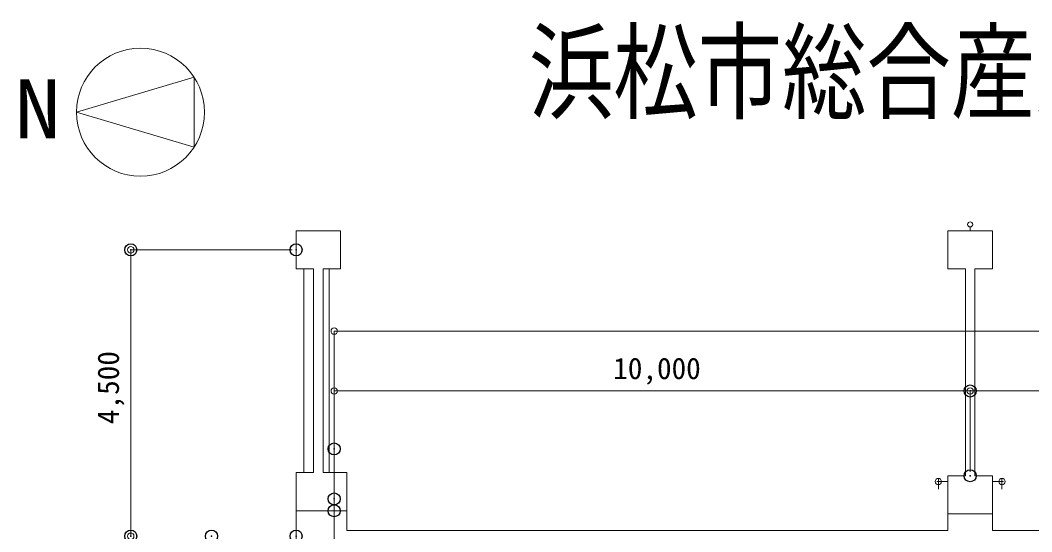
# Model space of a CAD drawing. Units: millimetres, scale not verified. Extents: x -20008 to 44171, y -23185 to 24570.
# Drawn here: x -18957 to -3050, y 16533 to 24570 of the extents above; entities that cross this region are included whole.
import ezdxf
from ezdxf.enums import TextEntityAlignment as Align

# ---------------------------------------------------------------- set-up
doc = ezdxf.new("R2010")
doc.units = ezdxf.units.MM
doc.header["$LTSCALE"] = 380
doc.header["$PDMODE"] = 32
doc.header["$PDSIZE"] = 190
doc.linetypes.add('USER2', pattern=[0.846667, 0.423333, -0.423333])
doc.layers.add('0-4_3-4', color=3, linetype='Continuous')
doc.layers.add('1-F_Defpoints', color=5, linetype='Continuous')
for name, color, linetype, lineweight in [('1-0_1-6', 8, 'Continuous', 18), ('1-2_1-4', 8, 'Continuous', 18), ('1-7_0-B', 8, 'Continuous', 18), ('1-8_0-A', 8, 'Continuous', 18), ('1-B_0-2', 8, 'Continuous', 18), ('1-E_0', 1, 'Continuous', 18), ('2-4_1-7', 8, 'Continuous', 18), ('2-C_2-E', 8, 'USER2', 18), ('3-0_KUTAI', 1, 'Continuous', 18)]:
    doc.layers.add(name, color=color, linetype=linetype, lineweight=lineweight)
doc.styles.add('ＭＳ ゴシック', font='')
doc.styles.get('ＭＳ ゴシック').set_extended_font_data('MS Gothic')

# ---------------------------------------------------------------- blocks, each defined once
blk = doc.blocks.new('_Origin')
at = {"layer": '1-E_0'}
blk.add_line((0, 0), (-380, 0), dxfattribs=at)
blk.add_circle((0, 0), 190, dxfattribs=at)

msp = doc.modelspace()

# ---------------------------------------------------------------- linework, layer by layer
at = {"layer": '1-0_1-6'}
for p, q in [((-4469.6, 17321.1), (-4369.6, 17321.1)), ((-3569.6, 17321.1), (-3669.6, 17321.1))]:
    msp.add_line(p, q, dxfattribs=at)
for centre in [(-4519.6, 17321.1), (-3519.6, 17321.1)]:
    msp.add_circle(centre, 50, dxfattribs=at)
at = {"layer": '1-2_1-4'}
for p, q in [((-14619.6, 20662.7), (-14619.6, 21262.7)), ((-14619.6, 20662.7), (-14344.6, 20662.7)), ((-14344.6, 17462.7), (-14344.6, 20662.7)), ((-14194.6, 17462.7), (-14194.6, 20662.7)), ((-14194.6, 20662.7), (-13919.6, 20662.7)), ((-4369.6, 20662.7), (-4094.6, 20662.7)), ((-4094.6, 17412.7), (-4094.6, 20662.7)), ((-3944.6, 17412.7), (-3944.6, 20662.7)), ((-3944.6, 20662.7), (-3669.6, 20662.7)), ((-14619.6, 16862.7), (-14619.6, 17462.7)), ((-14344.6, 17462.7), (-14619.6, 17462.7)), ((-4369.6, 16812.7), (-4369.6, 17412.7)), ((-4094.6, 17412.7), (-4369.6, 17412.7)), ((-3669.6, 17412.7), (-3944.6, 17412.7)), ((-3669.6, 16812.7), (-3669.6, 17412.7)), ((-14619.6, 16862.7), (-13819.6, 16862.7)), ((-3669.6, 16812.7), (-4369.6, 16812.7))]:
    msp.add_line(p, q, dxfattribs=at)
for points in [[(-13919.6, 20662.7), (-13919.6, 21262.7), (-14619.6, 21262.7)], [(-3669.6, 20662.7), (-3669.6, 21262.7), (-4369.6, 21262.7), (-4369.6, 20662.7)], [(-13819.6, 16862.7), (-13819.6, 17462.7), (-14194.6, 17462.7)]]:
    msp.add_lwpolyline(points, dxfattribs=at)
at = {"layer": '1-7_0-B', "color": 3}
msp.add_line((-18072.2, 23125.4), (-16223.5, 23675.2), dxfattribs=at)
msp.add_lwpolyline([(-18072.2, 23125.4), (-16223.5, 22575.5), (-16223.5, 23675.2)], dxfattribs=at)
msp.add_circle((-17066.1, 23125.4), 1006.1, dxfattribs=at)
at = {"layer": '1-8_0-A'}
msp.add_line((-4019.6, 21322.7), (-4019.6, 21262.7), dxfattribs=at)
msp.add_circle((-4019.6, 21362.7), 40, dxfattribs=at)
at = {"layer": '1-B_0-2'}
for p, q in [((-13819.6, 16552.7), (-13819.6, 16862.7)), ((-3669.6, 16812.7), (-4369.6, 16812.7)), ((-4369.6, 16812.7), (-4369.6, 16552.7)), ((-3669.6, 16552.7), (-3669.6, 16812.7)), ((-4369.6, 16552.7), (-13819.6, 16552.7)), ((-3669.6, 16552.7), (5630.4, 16552.7))]:
    msp.add_line(p, q, dxfattribs=at)
msp.add_lwpolyline([(-13819.6, 16862.7), (-14619.6, 16862.7), (-14619.6, 16062.7)], dxfattribs=at)
at = {"layer": '1-F_Defpoints'}
for p in [(-17219.4, 20962.7), (-14619.6, 20962.7), (-4019.6, 18745.2), (-14019.6, 17834), (-4019.6, 17412.7), (-14019.6, 17048.2), (-14019.6, 16862.7), (-17219.4, 16462.7), (-15949.5, 16462.7), (-14619.6, 16462.7)]:
    msp.add_point(p, dxfattribs=at)
at = {"layer": '2-4_1-7'}
for p, q in [((-14499.6, 17462.7), (-14499.6, 20662.7)), ((-14099.6, 17462.7), (-14099.6, 20662.7))]:
    msp.add_line(p, q, dxfattribs=at)
at = {"layer": '2-C_2-E'}
for p, q in [((-4519.6, 17203), (-4519.6, 17452.4)), ((-3519.6, 17203), (-3519.6, 17452.4)), ((-4383.5, 17321.1), (-4667, 17321.1)), ((-3655.7, 17321.1), (-3372.2, 17321.1))]:
    msp.add_line(p, q, dxfattribs=at)
at = {"layer": '3-0_KUTAI'}
for p, q in [((-14679.6, 20962.7), (-17219.4, 20962.7)), ((-17219.4, 16562.7), (-17219.4, 20862.7)), ((-14019.6, 17894), (-14019.6, 19686)), ((-13919.6, 19686), (25880.4, 19686)), ((-14019.6, 16922.7), (-14019.6, 18745.2)), ((-13919.6, 18745.2), (-4119.6, 18745.2)), ((-4019.6, 17472.7), (-4019.6, 18745.2)), ((-4019.6, 17472.7), (-4019.6, 18745.2)), ((-3919.6, 18745.2), (5880.4, 18745.2)), ((-14019.6, 16988.2), (-14019.6, -21788.8))]:
    msp.add_line(p, q, dxfattribs=at)

# ---------------------------------------------------------------- block references
at = {"layer": '3-0_KUTAI', "xscale": 0.2631579, "yscale": 0.2631579}
for p, rotation in [((-17219.4, 20962.7), 90), ((-14019.6, 19686), 180), ((-14019.6, 18745.2), 180), ((-4019.6, 18745.2), 180), ((-17219.4, 16462.7), 270)]:
    msp.add_blockref('_Origin', p, dxfattribs=dict(at, rotation=rotation))
msp.add_blockref('_Origin', (-4019.6, 18745.2), dxfattribs=at)

# ---------------------------------------------------------------- texts
at = {"layer": '0-4_3-4', "style": 'ＭＳ ゴシック'}
for s, height, width, p in [('浜松市総合産業展示館\u3000\u30001階第2展示場平面図（縮尺1/200）', 1216, 0.8, (-10958.4, 22785.9)), ('N', 927.5, 1.15, (-19047.4, 22436.7))]:
    msp.add_text(s, height=height, dxfattribs=dict(at, width=width)).set_placement(p, align=Align.BOTTOM_LEFT)
at = {"layer": '3-0_KUTAI', "color": 3, "style": 'ＭＳ ゴシック'}
msp.add_text('4,500', height=337.1, rotation=90, dxfattribs=at).set_placement((-17303.9, 18225.2), align=Align.BOTTOM_LEFT)
msp.add_text('10,000', height=337.1, dxfattribs=at).set_placement((-9631.7, 18829.8), align=Align.BOTTOM_LEFT)

doc.saveas('drawing.dxf')
